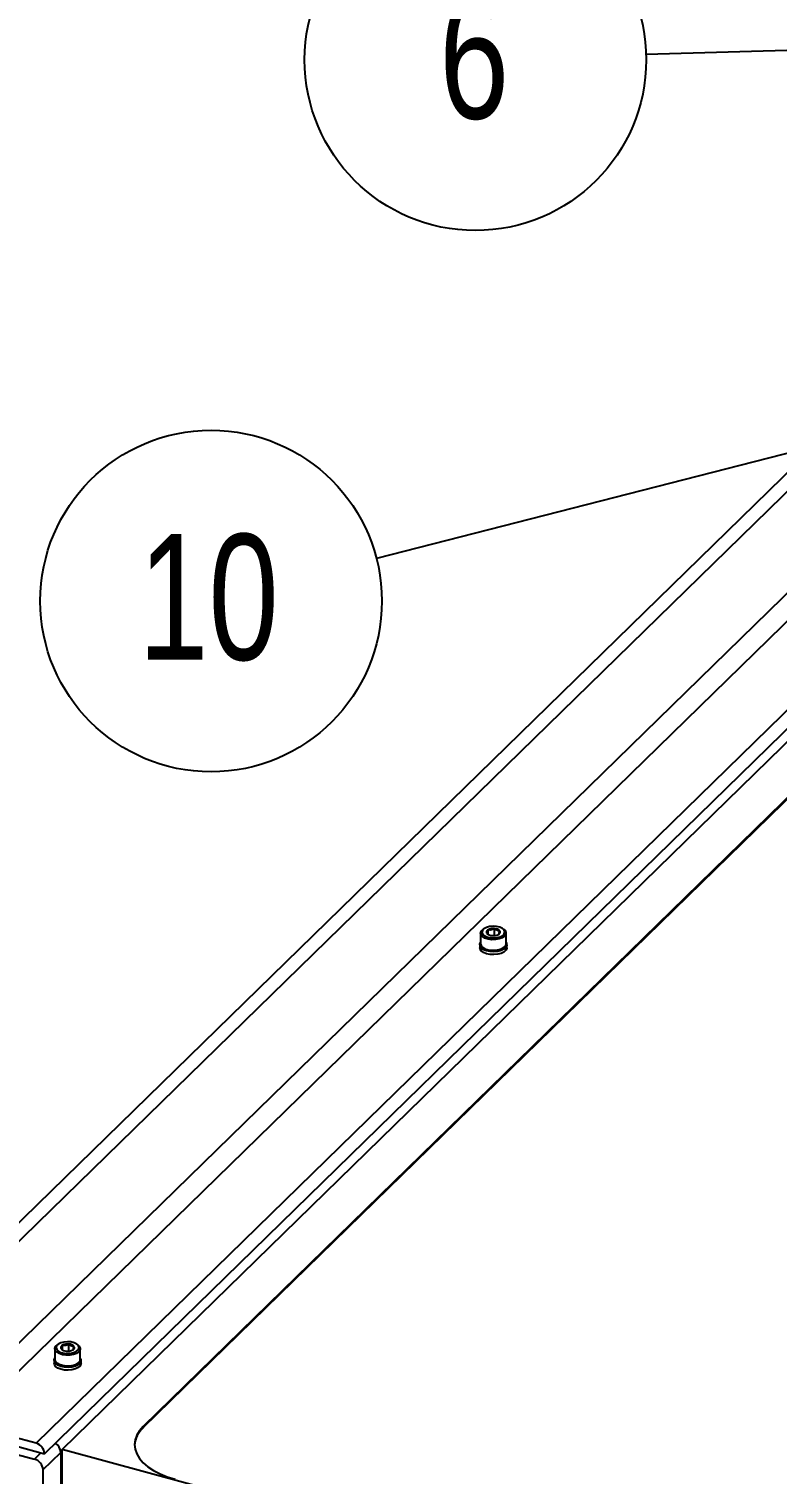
# Model space of a CAD drawing. Header units: millimetres. Extents: x 0 to 3353, y 0 to 2591.
# Drawn here: x 1376 to 1626, y 1576.9 to 2059.8 of the extents above; entities that cross this region are included whole.
import ezdxf

# ---------------------------------------------------------------- set-up
doc = ezdxf.new("R2010")
doc.units = ezdxf.units.MM
doc.header["$LTSCALE"] = 12
doc.layers.add('TITLE_BLOCK_BORDER', color=7, linetype='Continuous')
doc.styles.add('SLDTEXTSTYLE0', font='TXT', dxfattribs={"width": 0.75})
doc.dimstyles.new('SLDDIMSTYLE0', dxfattribs={"dimtxt": 0.18, "dimasz": 12.192, "dimexe": 0, "dimexo": 0.0625, "dimgap": 0, "dimtad": 0, "dimtih": 1, "dimtoh": 1, "dimdec": 0, "dimrnd": 1e-09, "dimzin": 0, "dimdsep": 46, "dimtxsty": 'Standard', "dimblk1": 'DOT', "dimblk2": 'DOT', "dimsah": 1, "dimcen": 0.09, "dimadec": 0, "dimazin": 0, "dimtfac": 12.192, "dimtdec": 0, "dimtofl": 0, "dimtmove": 0, "dimatfit": 3, "dimldrblk": 'DOT', "dimfxl": 0, "dimfrac": 2, "dimtolj": 1, "dimtzin": 0, "dimarcsym": 0})

# ---------------------------------------------------------------- blocks, each defined once
blk = doc.blocks.new('SW_NOTE_7')
at = {"layer": 'TITLE_BLOCK_BORDER', "color": 0}
blk.add_circle((-55.28, -14.18), 57.06, dxfattribs=at)
at = {"layer": 'TITLE_BLOCK_BORDER', "color": 0, "insert": (-56.12, 8.18), "char_height": 42, "attachment_point": 2, "style": 'SLDTEXTSTYLE0'}
blk.add_mtext('10', dxfattribs=at)
blk = doc.blocks.new('_DOT')
at = {"color": 0, "linetype": 'ByBlock', "lineweight": -2}
blk.add_line((-0.5, 0), (-1, 0), dxfattribs=at)
at = {"color": 0, "linetype": 'ByBlock', "const_width": 0.5}
blk.add_lwpolyline([(-0.25, 0, 1), (0.25, 0, 1)], format="xyb", close=True, dxfattribs=at)
blk = doc.blocks.new('SW_NOTE_8')
at = {"layer": 'TITLE_BLOCK_BORDER', "color": 0}
blk.add_circle((-57.04, -1.71), 57.06, dxfattribs=at)
at = {"layer": 'TITLE_BLOCK_BORDER', "color": 0, "insert": (-57.46, 20.65), "char_height": 42, "attachment_point": 2, "style": 'SLDTEXTSTYLE0'}
blk.add_mtext('6', dxfattribs=at)

msp = doc.modelspace()

# ---------------------------------------------------------------- linework, layer by layer
at = {"color": 8, "linetype": 'Continuous', "lineweight": 25}
for p, q in [((1356.49, 1638.9), (1738.31, 2011.57)), ((1359.42, 1647.98), (1733.33, 2012.93)), ((1350.37, 1598.92), (1711.59, 1951.48)), ((1354.6, 1593.68), (1710.81, 1941.36)), ((1378.46, 1587.19), (1723.83, 1924.29)), ((1381.26, 1583.71), (1728.22, 1922.35)), ((1380.07, 1584.03), (1377.87, 1581.89)), ((1387.12, 1584.61), (1386.67, 1584.18))]:
    msp.add_line(p, q, dxfattribs=at)
at = {"color": 7, "linetype": 'Continuous', "lineweight": 25}
for p, q in [((1359.42, 1647.98), (1733.33, 2012.93)), ((1381.26, 1583.71), (1728.22, 1922.35)), ((1387.12, 1585.15), (1731.46, 1921.23)), ((1742.83, 1913.52), (1414.27, 1592.84)), ((1742.83, 1913.09), (1414.27, 1592.41)), ((1526.96, 1757.63), (1526.96, 1754.07)), ((1528.15, 1759.17), (1527.81, 1758.94)), ((1529.47, 1757.22), (1529.47, 1758.77)), ((1531.65, 1756.82), (1531.65, 1759.16)), ((1534.61, 1758.94), (1534.27, 1759.17)), ((1535.46, 1754.07), (1535.46, 1757.63)), ((1526.71, 1753.7), (1526.71, 1752.76)), ((1535.71, 1752.76), (1535.71, 1753.7)), ((1527.81, 1752.75), (1528.15, 1752.52)), ((1534.27, 1752.52), (1534.61, 1752.75)), ((1384.71, 1618.79), (1384.71, 1615.23)), ((1385.9, 1620.33), (1385.56, 1620.1)), ((1387.22, 1618.38), (1387.22, 1619.93)), ((1389.4, 1617.98), (1389.4, 1620.32)), ((1392.36, 1620.1), (1392.02, 1620.33)), ((1393.21, 1615.23), (1393.21, 1618.79)), ((1384.46, 1614.87), (1384.46, 1613.92)), ((1385.56, 1613.91), (1385.9, 1613.68)), ((1392.02, 1613.68), (1392.36, 1613.91)), ((1393.46, 1613.92), (1393.46, 1614.87)), ((1378.46, 1587.19), (1354.6, 1593.68)), ((1347.56, 1592.87), (1381.26, 1583.71)), ((1348.25, 1589.95), (1377.87, 1581.89)), ((1414.27, 1592.41), (1414.27, 1592.84)), ((1380.75, 1578.33), (1386.67, 1584.11)), ((1386.67, 1584.18), (1386.67, 1574.58)), ((1386.67, 1584.11), (1386.67, 1552.61)), ((2146.83, 1378.67), (1387.12, 1585.15)), ((1387.12, 1568.82), (1387.12, 1585.15)), ((1381.26, 1583.71), (1381.26, 1583.71)), ((1380.75, 1578.33), (1380.75, 1546.83))]:
    msp.add_line(p, q, dxfattribs=at)
at = {"color": 7, "linetype": 'Continuous', "lineweight": 25, "flags": 128}
for points in [[(1534.61, 1758.94), (1535.12, 1758.49), (1535.44, 1757.86), (1535.38, 1757.21), (1534.96, 1756.59), (1534.2, 1756.07), (1533.17, 1755.68), (1531.98, 1755.47), (1530.71, 1755.45), (1529.49, 1755.62), (1528.42, 1755.98), (1527.6, 1756.47), (1527.1, 1757.07), (1526.96, 1757.72), (1527.21, 1758.36), (1527.81, 1758.94), (1527.81, 1758.94)], [(1529.97, 1759.85), (1528.91, 1759.56), (1528.08, 1759.12), (1527.55, 1758.57), (1527.39, 1757.96), (1527.59, 1757.35), (1528.15, 1756.81), (1529.01, 1756.38), (1530.09, 1756.11), (1531.27, 1756.02), (1532.45, 1756.13), (1533.51, 1756.42), (1534.34, 1756.86), (1534.87, 1757.41), (1535.03, 1758.02), (1534.83, 1758.63), (1534.27, 1759.17), (1533.41, 1759.6), (1532.33, 1759.87), (1531.15, 1759.96), (1529.97, 1759.85)], [(1529.47, 1758.77), (1529.29, 1758.65), (1529.14, 1758.51), (1529.02, 1758.37), (1528.94, 1758.22), (1528.9, 1758.06), (1528.91, 1757.91), (1528.95, 1757.75), (1529.03, 1757.6)], [(1532.95, 1757.21), (1533.13, 1757.33), (1533.28, 1757.47), (1533.4, 1757.61), (1533.48, 1757.76), (1533.51, 1757.92), (1533.51, 1758.07), (1533.47, 1758.23), (1533.39, 1758.38)], [(1532.67, 1751.51), (1531.41, 1751.39), (1530.14, 1751.45), (1528.95, 1751.7), (1527.95, 1752.11), (1527.2, 1752.65), (1526.79, 1753.27), (1526.73, 1753.93), (1526.96, 1754.47)], [(1526.96, 1754.07), (1527.1, 1753.51), (1527.6, 1752.92), (1528.42, 1752.42), (1529.49, 1752.07), (1530.71, 1751.9), (1531.98, 1751.92), (1533.17, 1752.13), (1534.2, 1752.51), (1534.96, 1753.03), (1535.38, 1753.65), (1535.46, 1754.07)], [(1535.46, 1754.47), (1535.63, 1754.14), (1535.69, 1753.48), (1535.38, 1752.84), (1534.74, 1752.27), (1533.81, 1751.81), (1532.67, 1751.51)], [(1532.67, 1750.57), (1531.41, 1750.45), (1530.14, 1750.51), (1528.95, 1750.76), (1527.95, 1751.17), (1527.2, 1751.7), (1526.79, 1752.33), (1526.71, 1752.76)], [(1535.71, 1752.76), (1535.69, 1752.54), (1535.38, 1751.89), (1534.74, 1751.32), (1533.81, 1750.87), (1532.67, 1750.57)], [(1392.36, 1620.1), (1392.87, 1619.65), (1393.19, 1619.02), (1393.13, 1618.37), (1392.71, 1617.75), (1391.95, 1617.23), (1390.92, 1616.85), (1389.73, 1616.63), (1388.46, 1616.61), (1387.24, 1616.79), (1386.17, 1617.14), (1385.35, 1617.63), (1384.85, 1618.23), (1384.72, 1618.88), (1384.96, 1619.52), (1385.56, 1620.1), (1385.56, 1620.1)], [(1387.72, 1621.01), (1386.66, 1620.73), (1385.83, 1620.28), (1385.3, 1619.73), (1385.14, 1619.12), (1385.34, 1618.51), (1385.9, 1617.97), (1386.76, 1617.54), (1387.84, 1617.27), (1389.02, 1617.18), (1390.2, 1617.29), (1391.26, 1617.58), (1392.09, 1618.02), (1392.62, 1618.57), (1392.79, 1619.18), (1392.58, 1619.79), (1392.02, 1620.34), (1391.16, 1620.76), (1390.08, 1621.03), (1388.9, 1621.12), (1387.72, 1621.01)], [(1387.22, 1619.93), (1387.04, 1619.81), (1386.89, 1619.67), (1386.77, 1619.53), (1386.69, 1619.38), (1386.66, 1619.22), (1386.66, 1619.07), (1386.7, 1618.92), (1386.78, 1618.76)], [(1390.7, 1618.37), (1390.89, 1618.49), (1391.04, 1618.63), (1391.15, 1618.77), (1391.23, 1618.92), (1391.27, 1619.08), (1391.26, 1619.23), (1391.22, 1619.39), (1391.15, 1619.54)], [(1390.42, 1611.73), (1389.16, 1611.61), (1387.89, 1611.67), (1386.7, 1611.92), (1385.7, 1612.33), (1384.96, 1612.87), (1384.54, 1613.49), (1384.46, 1613.92)], [(1390.42, 1612.67), (1389.16, 1612.55), (1387.89, 1612.61), (1386.7, 1612.86), (1385.7, 1613.27), (1384.96, 1613.81), (1384.54, 1614.43), (1384.48, 1615.09), (1384.71, 1615.63)], [(1384.71, 1615.23), (1384.85, 1614.68), (1385.35, 1614.08), (1386.17, 1613.58), (1387.24, 1613.23), (1388.46, 1613.06), (1389.73, 1613.08), (1390.92, 1613.29), (1391.95, 1613.67), (1392.71, 1614.2), (1393.13, 1614.81), (1393.21, 1615.23)], [(1393.21, 1615.63), (1393.38, 1615.3), (1393.44, 1614.64), (1393.13, 1614), (1392.49, 1613.43), (1391.56, 1612.97), (1390.42, 1612.67)], [(1393.46, 1613.92), (1393.44, 1613.7), (1393.13, 1613.06), (1392.49, 1612.49), (1391.56, 1612.03), (1390.42, 1611.73)], [(1414.27, 1592.84), (1413.01, 1591.4), (1412.09, 1589.89), (1411.53, 1588.34), (1411.34, 1586.76), (1411.52, 1585.18), (1412.06, 1583.63), (1412.97, 1582.12), (1414.22, 1580.68), (1415.8, 1579.32), (1417.69, 1578.08), (1419.85, 1576.96), (1422.26, 1575.98), (1424.88, 1575.16)]]:
    msp.add_lwpolyline(points, dxfattribs=at)
at = {"color": 7, "linetype": 'Continuous', "lineweight": 25}
for centre, radius, start, end in [((1531.18, 1755.44), 3.75, 82.8138, 117.2422), ((1531.62, 1756.75), 2.41, 42.517, 89.1687), ((1530.8, 1759.23), 2.41, 222.517, 269.1687), ((1531.24, 1760.54), 3.75, 262.8138, 297.2422), ((1531.21, 1757.62), 5.95, 239.0533, 300.9467), ((1388.55, 1620.39), 2.41, 222.517, 269.1687), ((1388.93, 1616.6), 3.75, 82.8138, 117.2422), ((1388.99, 1621.7), 3.75, 262.8138, 297.2422), ((1389.37, 1617.91), 2.41, 42.517, 89.1687), ((1388.96, 1618.78), 5.95, 239.0533, 300.9467), ((1420.03, 1585.87), 8.71, 131.3527, 175.7217), ((1377.42, 1583.49), 3.85, 3.3916, 74.3338), ((1382.75, 1583.88), 3.93, 3.435, 57.8097), ((1382.91, 1583.99), 3.77, 2.8687, 58.9463), ((1376.81, 1578.09), 3.95, 3.3916, 74.3338)]:
    msp.add_arc(centre, radius, start, end, dxfattribs=at)
for points, knots in [([(1529.47, 1758.77), (1529.44, 1758.63), (1529.38, 1758.34), (1529.26, 1757.93), (1529.14, 1757.67), (1529.06, 1757.63), (1529.03, 1757.6)], [0, 0, 0, 0, 0.216453, 0.440306, 0.751896, 1, 1, 1, 1]), ([(1531.65, 1759.16), (1531.55, 1759.09), (1531.21, 1758.89), (1530.58, 1758.66), (1529.94, 1758.66), (1529.59, 1758.74), (1529.47, 1758.77)], [0, 0, 0, 0, 0.156025, 0.493707, 0.819058, 1, 1, 1, 1]), ([(1533.39, 1758.38), (1533.27, 1758.37), (1533.03, 1758.35), (1532.58, 1758.45), (1532.1, 1758.73), (1531.79, 1759.03), (1531.65, 1759.16)], [0, 0, 0, 0, 0.216453, 0.440306, 0.751896, 1, 1, 1, 1]), ([(1532.99, 1757.24), (1533.01, 1757.25), (1533.06, 1757.28), (1533.16, 1757.46), (1533.28, 1757.85), (1533.36, 1758.21), (1533.39, 1758.38)], [0, 0, 0, 0, 0.145668, 0.389744, 0.729483, 1, 1, 1, 1]), ([(1529.03, 1757.6), (1529.14, 1757.48), (1529.32, 1757.31), (1529.51, 1757.18), (1529.58, 1757.14)], [0, 0, 0, 0, 0.673606, 1, 1, 1, 1]), ([(1387.22, 1619.93), (1387.19, 1619.79), (1387.13, 1619.5), (1387.01, 1619.09), (1386.89, 1618.83), (1386.81, 1618.79), (1386.78, 1618.76)], [0, 0, 0, 0, 0.216453, 0.440306, 0.751896, 1, 1, 1, 1]), ([(1386.78, 1618.76), (1386.9, 1618.65), (1387.07, 1618.47), (1387.26, 1618.35), (1387.33, 1618.31)], [0, 0, 0, 0, 0.673606, 1, 1, 1, 1]), ([(1389.4, 1620.32), (1389.3, 1620.25), (1388.96, 1620.05), (1388.34, 1619.82), (1387.69, 1619.82), (1387.34, 1619.9), (1387.22, 1619.93)], [0, 0, 0, 0, 0.156025, 0.493707, 0.819058, 1, 1, 1, 1]), ([(1391.15, 1619.54), (1391.03, 1619.53), (1390.78, 1619.51), (1390.33, 1619.61), (1389.85, 1619.89), (1389.54, 1620.19), (1389.4, 1620.32)], [0, 0, 0, 0, 0.216453, 0.440306, 0.751896, 1, 1, 1, 1]), ([(1390.74, 1618.4), (1390.76, 1618.41), (1390.81, 1618.44), (1390.91, 1618.62), (1391.03, 1619.01), (1391.11, 1619.37), (1391.15, 1619.54)], [0, 0, 0, 0, 0.145668, 0.389744, 0.729483, 1, 1, 1, 1])]:
    msp.add_open_spline(points, degree=3, knots=knots, dxfattribs=at)

# ---------------------------------------------------------------- block references
at = {"layer": 'TITLE_BLOCK_BORDER'}
for name, p in [('SW_NOTE_8', (1582.27, 2051.15)), ('SW_NOTE_7', (1492.19, 1882.77))]:
    msp.add_blockref(name, p, dxfattribs=at)

# ---------------------------------------------------------------- leaders
for points in [[(1784.79, 2057.23), (1582.27, 2051.15)], [(1734.52, 1944.92), (1492.19, 1882.77)]]:
    msp.add_leader(points, dimstyle='SLDDIMSTYLE0', dxfattribs=at)

doc.saveas('drawing.dxf')
